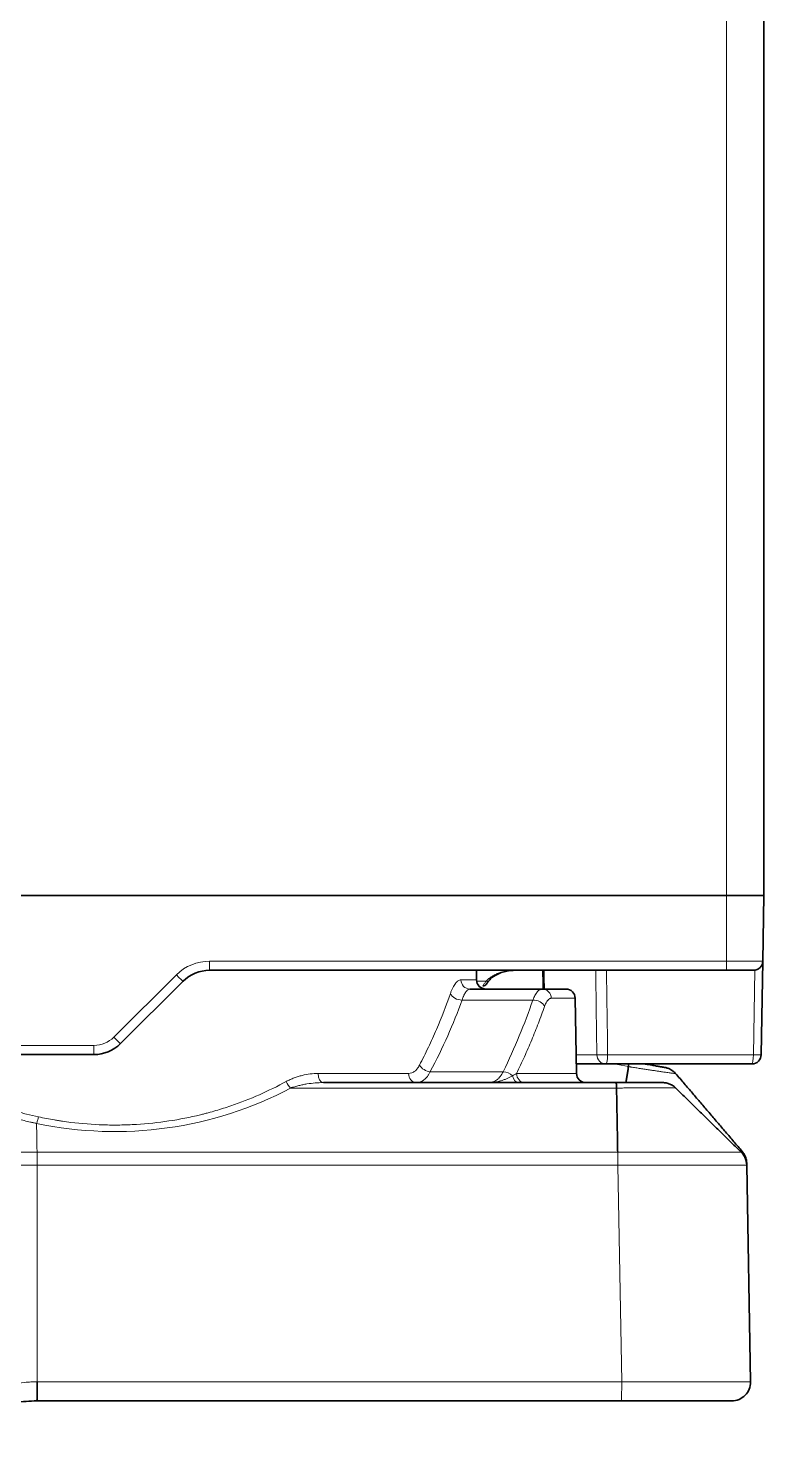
# Model space of a CAD drawing. Header units: inches. Extents: x -1096 to 3103, y -191 to 3207.
# Drawn here: x 2995 to 3034.3, y 1234.6 to 1309.5 of the extents above; entities that cross this region are included whole.
import ezdxf

# ---------------------------------------------------------------- set-up
doc = ezdxf.new("R2010")
doc.units = ezdxf.units.IN

msp = doc.modelspace()

# ---------------------------------------------------------------- linework, layer by layer
at = {"lineweight": 13}
for p, q in [((3032.306, 1895.141), (3032.306, 1263.141)), ((3032.306, 1259.632), (3032.306, 1263.141)), ((3004.711, 1259.141), (3004.711, 1259.632)), ((3004.711, 1259.632), (3032.306, 1259.632)), ((3032.306, 1259.141), (3032.306, 1259.632)), ((3034.245, 1259.632), (3032.306, 1259.632)), ((2999.599, 1255.571), (3002.938, 1258.9)), ((3033.744, 1254.632), (3033.823, 1259.147)), ((3018.127, 1258.632), (3018.96, 1258.632)), ((3019.472, 1258.555), (3018.968, 1258.555)), ((3021.968, 1257.555), (3018.186, 1257.555)), ((3024.227, 1257.649), (3022.951, 1257.649)), ((2994.56, 1255.132), (2998.535, 1255.132)), ((2998.535, 1254.641), (2998.535, 1255.132)), ((3024.28, 1254.632), (3025.384, 1254.632)), ((3025.961, 1254.632), (3033.744, 1254.632)), ((3010.499, 1253.632), (3015.335, 1253.632)), ((3016.492, 1253.726), (3020.385, 1253.726)), ((3021.097, 1253.632), (3024.298, 1253.632)), ((3027.074, 1254.002), (3026.289, 1254.141)), ((3026.436, 1252.854), (3009.035, 1252.854)), ((2995.497, 1249.428), (3026.497, 1249.428)), ((3033.127, 1249.471), (3033.145, 1249.467)), ((3026.51, 1248.732), (2995.502, 1248.732)), ((2995.502, 1248.732), (2995.505, 1237.158)), ((3026.712, 1237.158), (3026.51, 1248.732)), ((2995.523, 1237.158), (3026.712, 1237.158))]:
    msp.add_line(p, q, dxfattribs=at)
at = {"lineweight": 35}
for p, q in [((3034.306, 1895.141), (3034.306, 1263.141)), ((2956.306, 1263.141), (3032.306, 1263.141)), ((2956.306, 1263.141), (3032.306, 1263.141)), ((3032.306, 1263.141), (3034.306, 1263.141)), ((3034.306, 1263.141), (3032.306, 1263.141)), ((3034.306, 1263.141), (3034.245, 1259.632)), ((3034.245, 1259.632), (3034.158, 1254.632)), ((3032.306, 1259.141), (3004.711, 1259.141)), ((3018.96, 1258.632), (3018.951, 1259.141)), ((3033.745, 1259.141), (3032.306, 1259.141)), ((2999.952, 1255.226), (3003.291, 1258.554)), ((3003.291, 1258.554), (3003.291, 1258.555)), ((3018.606, 1258.141), (3022.477, 1258.141)), ((3023.727, 1258.141), (3022.477, 1258.141)), ((3024.298, 1253.632), (3024.227, 1257.649)), ((2998.535, 1254.641), (2994.56, 1254.641)), ((3025.874, 1254.141), (3024.289, 1254.141)), ((3033.658, 1254.141), (3025.874, 1254.141)), ((3010.783, 1253.141), (3026.41, 1253.141)), ((3033.385, 1248.835), (3033.386, 1248.732)), ((3033.386, 1248.732), (3033.588, 1237.158)), ((3026.694, 1236.141), (2995.506, 1236.141)), ((3032.588, 1236.141), (3026.694, 1236.141))]:
    msp.add_line(p, q, dxfattribs=at)
for centre, radius, start, end in [((3033.745, 1259.641), 0.5, 270, 359), ((3019.46, 1258.641), 0.5, 181, 270), ((3023.727, 1257.641), 0.5, 1, 90), ((3033.658, 1254.641), 0.5, 270, 359), ((3024.797, 1253.641), 0.5, 181, 270), ((3032.588, 1237.141), 1, 270, 1)]:
    msp.add_arc(centre, radius, start, end, dxfattribs=at)
at = {"lineweight": 13}
for centre, major_axis, ratio, start_param, end_param in [((3004.708, 1257.132), (2.431, 0.607), 0.997574, 1.325585, 2.110983), ((3002.938, 1258.908), (0.353, -0.354), 0.012321, 4.72475, 6.283167), ((3018.606, 1258.641), (0, 0.5), 0.957601, 1.58825, 3.141593), ((3019.239, 1258.908), (0.386, -0.317), 0.426632, 5.654835, 6.291188), ((3022.477, 1257.641), (0, -0.5), 0.948784, 1.58825, 3.141593), ((2999.307, 1255.642), (17.151, 17.156), 0.621798, 5.173606, 5.363415), ((3018.029, 1257.908), (-0.471, 0.168), 0.662439, 0.51889, 2.132071), ((2998.961, 1254.86), (20.781, 20.787), 0.621798, 5.222234, 5.378889), ((3022.124, 1257.201), (-0.473, 0.162), 0.666784, 3.641248, 5.26536), ((2998.537, 1256.632), (1.459, 0.364), 0.997574, 4.467178, 5.252576), ((2999.599, 1255.58), (0.353, -0.354), 0.012321, 4.72475, 6.283167), ((3025.874, 1254.641), (0, 0.5), 0.980794, 1.58825, 3.141593), ((3025.874, 1254.641), (-0.5, -0.007), 0.02015, 0.196315, 1.745041), ((3025.874, 1254.641), (0, 0.5), 0.173648, 3.141593, 4.694936), ((3033.658, 1254.641), (0, -0.5), 0.173648, 0, 1.553343), ((3033.658, 1254.641), (0.5, -0.009), 0.014643, 4.887177, 6.283185), ((3010.783, 1253.641), (0, 0.5), 0.566995, 1.58825, 3.141593), ((3015.741, 1253.641), (0, 0.5), 0.811936, 1.58825, 3.141593), ((3016.336, 1254.08), (-0.442, 0.233), 0.603039, 0.74349, 2.222577), ((3020.541, 1253.373), (0.45, -0.218), 0.619356, 1.05134, 2.201241), ((3021.533, 1253.641), (0, -0.5), 0.871925, 4.729842, 6.283185), ((2999.306, 1270.13), (-18.476, 7.699), 0.975717, 1.763383, 2.466536), ((3009.041, 1253.21), (-0.235, 0.441), 0.442479, 1.358859, 2.24458), ((3021.222, 1253.641), (0, 0.5), 0.706837, 1.841871, 3.141593), ((2995.506, 1237.141), (0, 1), 0.017452, 3.141593, 4.729842), ((3026.694, 1237.141), (0, 1), 0.017452, 3.141593, 4.729842), ((3026.588, 1237.141), (7.001, 0.017), 0.002449, 0.000037, 1.55308)]:
    msp.add_ellipse(centre, major_axis=major_axis, ratio=ratio, start_param=start_param, end_param=end_param, dxfattribs=at)
at = {"lineweight": 35}
for centre, major_axis, ratio, start_param, end_param in [((3004.708, 1257.141), (1.963, 0.416), 0.996491, 1.361308, 2.146707), ((3019.057, 1258.658), (0.423, -0.267), 0.548283, 5.594271, 6.299976), ((2998.537, 1256.641), (1.89, 0.662), 0.998627, 4.375127, 5.160526), ((2995.488, 1237.141), (-0.002, 1), 0.017491, 3.141593, 4.729803)]:
    msp.add_ellipse(centre, major_axis=major_axis, ratio=ratio, start_param=start_param, end_param=end_param, dxfattribs=at)
at = {"lineweight": 13}
for points, knots in [([(3019.472, 1258.555), (3019.517, 1258.607), (3019.566, 1258.654), (3019.672, 1258.742), (3019.728, 1258.782), (3019.817, 1258.838), (3019.847, 1258.855), (3019.91, 1258.889), (3019.941, 1258.905), (3020.036, 1258.95), (3020.101, 1258.977), (3020.234, 1259.024), (3020.301, 1259.044), (3020.438, 1259.079), (3020.507, 1259.094), (3020.648, 1259.117), (3020.718, 1259.126), (3020.825, 1259.135), (3020.878, 1259.138), (3020.931, 1259.14), (3020.967, 1259.14), (3020.984, 1259.141), (3021.002, 1259.141)], [0, 0, 0, 0, 0.125, 0.125, 0.25, 0.25, 0.3125, 0.3125, 0.375, 0.375, 0.5, 0.5, 0.625, 0.625, 0.75, 0.75, 0.875, 0.875, 0.9375, 0.96875, 0.96875, 1, 1, 1, 1]), ([(3022.564, 1259.141), (3022.572, 1258.807), (3022.58, 1258.474), (3022.587, 1258.141), (3022.587, 1258.141), (3022.587, 1258.141)], [0, 0, 0, 0, 0.999667, 0.999667, 1, 1, 1, 1]), ([(3025.384, 1254.632), (3025.382, 1254.801), (3025.379, 1254.971), (3025.358, 1256.474), (3025.34, 1257.807), (3025.321, 1259.141)], [0, 0, 0, 0, 0.112767, 0.112767, 1, 1, 1, 1]), ([(3025.899, 1259.141), (3025.91, 1258.31), (3025.922, 1257.48), (3025.943, 1255.977), (3025.952, 1255.304), (3025.961, 1254.632)], [0, 0, 0, 0, 0.552574, 0.552574, 1, 1, 1, 1]), ([(3017.565, 1257.9), (3017.585, 1257.958), (3017.606, 1258.013), (3017.639, 1258.091), (3017.65, 1258.117), (3017.673, 1258.165), (3017.684, 1258.189), (3017.718, 1258.257), (3017.765, 1258.34), (3017.813, 1258.41), (3017.849, 1258.457), (3017.861, 1258.472), (3017.88, 1258.493), (3017.886, 1258.5), (3017.898, 1258.513), (3017.929, 1258.544), (3017.984, 1258.588), (3018.056, 1258.624), (3018.103, 1258.632), (3018.127, 1258.632)], [0, 0, 0, 0, 0.125, 0.125, 0.1875, 0.1875, 0.25, 0.25, 0.375, 0.5, 0.5, 0.5625, 0.5625, 0.59375, 0.59375, 0.625, 0.75, 0.875, 1, 1, 1, 1]), ([(3018.606, 1258.141), (3018.572, 1258.141), (3018.538, 1258.128), (3018.485, 1258.09), (3018.467, 1258.075), (3018.44, 1258.046), (3018.431, 1258.036), (3018.412, 1258.014), (3018.403, 1258.002), (3018.357, 1257.94), (3018.321, 1257.879), (3018.278, 1257.788), (3018.269, 1257.769), (3018.252, 1257.73), (3018.243, 1257.709), (3018.218, 1257.646), (3018.201, 1257.602), (3018.186, 1257.555)], [0, 0, 0, 0, 0.25, 0.25, 0.375, 0.375, 0.4375, 0.4375, 0.5, 0.5, 0.75, 0.75, 0.8125, 0.8125, 0.875, 0.875, 1, 1, 1, 1]), ([(3019.29, 1258.304), (3019.317, 1258.346), (3019.345, 1258.388), (3019.406, 1258.472), (3019.438, 1258.513), (3019.472, 1258.555)], [0, 0, 0, 0, 0.5, 0.5, 1, 1, 1, 1]), ([(3021.968, 1257.555), (3022.002, 1257.648), (3022.039, 1257.731), (3022.099, 1257.84), (3022.119, 1257.873), (3022.151, 1257.92), (3022.161, 1257.934), (3022.183, 1257.963), (3022.194, 1257.976), (3022.248, 1258.039), (3022.293, 1258.076), (3022.35, 1258.108), (3022.361, 1258.114), (3022.384, 1258.124), (3022.396, 1258.128), (3022.431, 1258.137), (3022.454, 1258.141), (3022.477, 1258.141)], [0, 0, 0, 0, 0.25, 0.25, 0.375, 0.375, 0.4375, 0.4375, 0.5, 0.5, 0.75, 0.75, 0.8125, 0.8125, 0.875, 0.875, 1, 1, 1, 1]), ([(3015.915, 1254.071), (3015.997, 1254.231), (3016.077, 1254.39), (3016.235, 1254.709), (3016.312, 1254.869), (3016.538, 1255.348), (3016.682, 1255.667), (3017.095, 1256.624), (3017.343, 1257.262), (3017.565, 1257.9)], [0, 0, 0, 0, 0.125, 0.125, 0.25, 0.25, 0.5, 0.5, 1, 1, 1, 1]), ([(3022.951, 1257.649), (3022.935, 1257.649), (3022.919, 1257.647), (3022.895, 1257.64), (3022.887, 1257.637), (3022.871, 1257.629), (3022.863, 1257.625), (3022.823, 1257.602), (3022.791, 1257.573), (3022.753, 1257.527), (3022.745, 1257.517), (3022.73, 1257.496), (3022.722, 1257.485), (3022.7, 1257.45), (3022.685, 1257.425), (3022.643, 1257.343), (3022.616, 1257.281), (3022.591, 1257.21)], [0, 0, 0, 0, 0.125, 0.125, 0.1875, 0.1875, 0.25, 0.25, 0.5, 0.5, 0.5625, 0.5625, 0.625, 0.625, 0.75, 0.75, 1, 1, 1, 1]), ([(3022.591, 1257.21), (3022.539, 1257.061), (3022.486, 1256.912), (3022.376, 1256.614), (3022.32, 1256.465), (3022.149, 1256.018), (3021.909, 1255.422), (3021.65, 1254.825), (3021.381, 1254.229), (3021.241, 1253.93), (3021.097, 1253.632)], [0, 0, 0, 0, 0.125, 0.125, 0.25, 0.25, 0.5, 0.75, 0.75, 1, 1, 1, 1]), ([(3008.801, 1253.202), (3008.869, 1253.239), (3008.938, 1253.273), (3009.077, 1253.336), (3009.147, 1253.365), (3009.254, 1253.405), (3009.289, 1253.418), (3009.36, 1253.443), (3009.396, 1253.454), (3009.503, 1253.487), (3009.574, 1253.507), (3009.787, 1253.56), (3009.93, 1253.586), (3010.215, 1253.622), (3010.357, 1253.632), (3010.499, 1253.632)], [0, 0, 0, 0, 0.125, 0.125, 0.25, 0.25, 0.3125, 0.3125, 0.375, 0.375, 0.5, 0.5, 0.75, 0.75, 1, 1, 1, 1]), ([(3015.335, 1253.632), (3015.392, 1253.632), (3015.447, 1253.642), (3015.528, 1253.67), (3015.554, 1253.682), (3015.593, 1253.703), (3015.606, 1253.711), (3015.632, 1253.728), (3015.645, 1253.737), (3015.707, 1253.784), (3015.753, 1253.83), (3015.807, 1253.898), (3015.817, 1253.912), (3015.838, 1253.941), (3015.848, 1253.956), (3015.878, 1254.003), (3015.897, 1254.036), (3015.915, 1254.071)], [0, 0, 0, 0, 0.25, 0.25, 0.375, 0.375, 0.4375, 0.4375, 0.5, 0.5, 0.75, 0.75, 0.8125, 0.8125, 0.875, 0.875, 1, 1, 1, 1]), ([(3016.492, 1253.726), (3016.468, 1253.68), (3016.444, 1253.635), (3016.404, 1253.572), (3016.391, 1253.552), (3016.364, 1253.513), (3016.35, 1253.494), (3016.279, 1253.404), (3016.219, 1253.342), (3016.139, 1253.28), (3016.123, 1253.268), (3016.09, 1253.246), (3016.073, 1253.235), (3016.022, 1253.207), (3015.988, 1253.191), (3015.885, 1253.153), (3015.814, 1253.141), (3015.741, 1253.141)], [0, 0, 0, 0, 0.125, 0.125, 0.1875, 0.1875, 0.25, 0.25, 0.5, 0.5, 0.5625, 0.5625, 0.625, 0.625, 0.75, 0.75, 1, 1, 1, 1]), ([(3019.611, 1253.141), (3019.65, 1253.141), (3019.689, 1253.144), (3019.746, 1253.153), (3019.765, 1253.157), (3019.802, 1253.167), (3019.82, 1253.173), (3019.911, 1253.204), (3019.981, 1253.242), (3020.063, 1253.304), (3020.079, 1253.318), (3020.111, 1253.346), (3020.127, 1253.361), (3020.173, 1253.407), (3020.202, 1253.441), (3020.287, 1253.55), (3020.338, 1253.633), (3020.385, 1253.726)], [0, 0, 0, 0, 0.125, 0.125, 0.1875, 0.1875, 0.25, 0.25, 0.5, 0.5, 0.5625, 0.5625, 0.625, 0.625, 0.75, 0.75, 1, 1, 1, 1]), ([(3021.097, 1253.632), (3021.066, 1253.611), (3021.032, 1253.59), (3020.961, 1253.548), (3020.922, 1253.527), (3020.881, 1253.507)], [0, 0, 0, 0, 0.5, 0.5, 1, 1, 1, 1]), ([(3029.603, 1253.615), (3029.602, 1253.615), (3029.602, 1253.615), (3029.602, 1253.615), (3029.602, 1253.615), (3029.601, 1253.615), (3029.599, 1253.615), (3029.595, 1253.616), (3029.589, 1253.617), (3029.574, 1253.62), (3029.561, 1253.622), (3029.536, 1253.625), (3029.527, 1253.627), (3029.507, 1253.63), (3029.497, 1253.631), (3029.462, 1253.636), (3029.435, 1253.64), (3029.397, 1253.645), (3029.389, 1253.646), (3029.373, 1253.648), (3029.364, 1253.65), (3029.339, 1253.653), (3029.321, 1253.656), (3029.266, 1253.663), (3029.225, 1253.669), (3029.138, 1253.682), (3029.091, 1253.688), (3028.991, 1253.703), (3028.938, 1253.71), (3028.852, 1253.723), (3028.823, 1253.727), (3028.763, 1253.736), (3028.732, 1253.741), (3028.639, 1253.754), (3028.509, 1253.774), (3028.369, 1253.795), (3028.261, 1253.811), (3028.224, 1253.817), (3028.15, 1253.828), (3028.112, 1253.834), (3028.034, 1253.846), (3027.995, 1253.852), (3027.916, 1253.864), (3027.796, 1253.882), (3027.591, 1253.914), (3027.421, 1253.941), (3027.292, 1253.961), (3027.227, 1253.971), (3027.15, 1253.983), (3027.111, 1253.989), (3027.092, 1253.992), (3027.083, 1253.993), (3027.078, 1253.994), (3027.075, 1253.995), (3027.072, 1253.995)], [0, 0, 0, 0, 0.001898, 0.001898, 0.003852, 0.007758, 0.015571, 0.031197, 0.062448, 0.062448, 0.124952, 0.124952, 0.156204, 0.156204, 0.187455, 0.187455, 0.249959, 0.249959, 0.265585, 0.265585, 0.281211, 0.281211, 0.312462, 0.312462, 0.374966, 0.374966, 0.437469, 0.437469, 0.499973, 0.499973, 0.531224, 0.531224, 0.562476, 0.562476, 0.624979, 0.687483, 0.687483, 0.718735, 0.718735, 0.749986, 0.749986, 0.781238, 0.781238, 0.81249, 0.874993, 0.937497, 0.937497, 0.968748, 0.984374, 0.992187, 0.996094, 0.998047, 0.998047, 1, 1, 1, 1]), ([(2990.772, 1252.983), (2991.139, 1252.803), (2991.514, 1252.631), (2992.09, 1252.389), (2992.285, 1252.31), (2992.678, 1252.158), (2992.877, 1252.085), (2993.478, 1251.874), (2993.886, 1251.744), (2994.51, 1251.567), (2994.72, 1251.511), (2995.143, 1251.406), (2995.355, 1251.357), (2995.57, 1251.31)], [0, 0, 0, 0, 0.25, 0.25, 0.375, 0.375, 0.5, 0.5, 0.75, 0.75, 0.875, 0.875, 1, 1, 1, 1]), ([(2995.57, 1251.31), (2995.853, 1251.249), (2996.139, 1251.195), (2996.499, 1251.134), (2996.571, 1251.122), (2996.715, 1251.099), (2996.932, 1251.067), (2997.149, 1251.038), (2997.873, 1250.949), (2998.454, 1250.904), (2999.331, 1250.876), (2999.623, 1250.873), (3000.064, 1250.879), (3000.21, 1250.883), (3000.504, 1250.894), (3000.652, 1250.901), (3001.385, 1250.945), (3001.963, 1251.006), (3003.103, 1251.179), (3003.665, 1251.29), (3004.288, 1251.443), (3004.358, 1251.46), (3004.496, 1251.496), (3004.565, 1251.514), (3004.77, 1251.569), (3005.179, 1251.684), (3005.578, 1251.811), (3006.364, 1252.079), (3006.872, 1252.278), (3007.858, 1252.713), (3008.336, 1252.948), (3008.801, 1253.202)], [0, 0, 0, 0, 0.0625, 0.0625, 0.078125, 0.078125, 0.09375, 0.125, 0.125, 0.25, 0.25, 0.3125, 0.3125, 0.34375, 0.34375, 0.375, 0.375, 0.5, 0.5, 0.625, 0.625, 0.640625, 0.640625, 0.65625, 0.65625, 0.6875, 0.75, 0.75, 0.875, 0.875, 1, 1, 1, 1]), ([(3010.783, 1253.141), (3010.637, 1253.141), (3010.345, 1253.128), (3010.053, 1253.093), (3009.834, 1253.058), (3009.761, 1253.045), (3009.614, 1253.016), (3009.541, 1252.999), (3009.396, 1252.964), (3009.323, 1252.945), (3009.178, 1252.902), (3009.106, 1252.879), (3009.035, 1252.854)], [0, 0, 0, 0, 0.25, 0.5, 0.5, 0.625, 0.625, 0.75, 0.75, 0.875, 0.875, 1, 1, 1, 1]), ([(3019.611, 1253.141), (3019.669, 1253.141), (3019.727, 1253.143), (3019.841, 1253.152), (3019.897, 1253.159), (3020.009, 1253.177), (3020.065, 1253.188), (3020.175, 1253.214), (3020.229, 1253.229), (3020.337, 1253.262), (3020.39, 1253.281), (3020.494, 1253.32), (3020.546, 1253.341), (3020.646, 1253.386), (3020.695, 1253.409), (3020.791, 1253.457), (3020.837, 1253.482), (3020.881, 1253.507)], [0, 0, 0, 0, 0.125, 0.125, 0.25, 0.25, 0.375, 0.375, 0.5, 0.5, 0.625, 0.625, 0.75, 0.75, 0.875, 0.875, 1, 1, 1, 1]), ([(3029.601, 1252.854), (3029.601, 1252.854), (3029.601, 1252.854), (3029.601, 1252.854), (3029.601, 1252.854), (3029.6, 1252.854), (3029.599, 1252.854), (3029.598, 1252.854), (3029.596, 1252.854), (3029.592, 1252.854), (3029.59, 1252.854), (3029.585, 1252.854), (3029.572, 1252.854), (3029.551, 1252.855), (3029.508, 1252.855), (3029.482, 1252.855), (3029.435, 1252.855), (3029.418, 1252.855), (3029.391, 1252.855), (3029.382, 1252.856), (3029.363, 1252.856), (3029.353, 1252.856), (3029.303, 1252.856), (3029.213, 1252.856), (3029.054, 1252.856), (3028.931, 1252.856), (3028.849, 1252.856), (3028.832, 1252.856), (3028.798, 1252.856), (3028.781, 1252.856), (3028.729, 1252.856), (3028.694, 1252.856), (3028.585, 1252.856), (3028.509, 1252.856), (3028.351, 1252.856), (3028.269, 1252.856), (3028.141, 1252.856), (3028.098, 1252.856), (3028.032, 1252.856), (3028.009, 1252.856), (3027.965, 1252.856), (3027.942, 1252.856), (3027.829, 1252.856), (3027.736, 1252.856), (3027.548, 1252.856), (3027.452, 1252.855), (3027.256, 1252.855), (3027.157, 1252.855), (3027.03, 1252.855), (3027.005, 1252.855), (3026.954, 1252.855), (3026.928, 1252.855), (3026.851, 1252.855), (3026.8, 1252.854), (3026.696, 1252.854), (3026.645, 1252.854), (3026.567, 1252.854), (3026.528, 1252.854), (3026.482, 1252.854), (3026.459, 1252.854), (3026.45, 1252.854), (3026.443, 1252.854), (3026.44, 1252.854), (3026.436, 1252.854)], [0, 0, 0, 0, 0.001953, 0.001953, 0.003906, 0.007813, 0.015625, 0.015625, 0.03125, 0.03125, 0.046875, 0.046875, 0.0625, 0.125, 0.125, 0.1875, 0.1875, 0.21875, 0.21875, 0.234375, 0.234375, 0.25, 0.25, 0.3125, 0.375, 0.4375, 0.4375, 0.453125, 0.453125, 0.46875, 0.46875, 0.5, 0.5, 0.5625, 0.5625, 0.625, 0.625, 0.65625, 0.65625, 0.671875, 0.671875, 0.6875, 0.6875, 0.75, 0.75, 0.8125, 0.8125, 0.875, 0.875, 0.890625, 0.890625, 0.90625, 0.90625, 0.9375, 0.9375, 0.96875, 0.96875, 0.984375, 0.992188, 0.996094, 0.998047, 0.998047, 1, 1, 1, 1]), ([(2995.469, 1250.963), (2995.415, 1250.974), (2995.36, 1250.986), (2995.25, 1251.01), (2995.087, 1251.046), (2994.924, 1251.084), (2994.6, 1251.163), (2994.385, 1251.219), (2993.746, 1251.395), (2993.328, 1251.525), (2992.713, 1251.736), (2992.509, 1251.81), (2992.107, 1251.962), (2991.708, 1252.119), (2991.319, 1252.285), (2991.03, 1252.414), (2990.887, 1252.479), (2990.745, 1252.546), (2990.65, 1252.59), (2990.603, 1252.613), (2990.556, 1252.635)], [0, 0, 0, 0, 0.03125, 0.03125, 0.0625, 0.125, 0.125, 0.25, 0.25, 0.5, 0.5, 0.625, 0.625, 0.75, 0.875, 0.875, 0.9375, 0.96875, 0.96875, 1, 1, 1, 1]), ([(2995.469, 1250.963), (2995.478, 1250.985), (2995.488, 1251.01), (2995.506, 1251.063), (2995.515, 1251.091), (2995.532, 1251.151), (2995.54, 1251.182), (2995.556, 1251.245), (2995.563, 1251.278), (2995.57, 1251.31)], [0, 0, 0, 0, 0.25, 0.25, 0.5, 0.5, 0.75, 0.75, 1, 1, 1, 1]), ([(2990.556, 1249.428), (2990.968, 1249.428), (2991.379, 1249.428), (2992.203, 1249.429), (2992.615, 1249.429), (2993.438, 1249.429), (2993.85, 1249.429), (2994.673, 1249.428), (2995.085, 1249.428), (2995.497, 1249.428)], [0, 0, 0, 0, 0.25, 0.25, 0.5, 0.5, 0.75, 0.75, 1, 1, 1, 1]), ([(2995.497, 1249.428), (2995.497, 1249.383), (2995.498, 1249.333), (2995.499, 1249.226), (2995.5, 1249.169), (2995.501, 1249.05), (2995.501, 1248.988), (2995.502, 1248.861), (2995.502, 1248.797), (2995.502, 1248.732)], [0, 0, 0, 0, 0.25, 0.25, 0.5, 0.5, 0.75, 0.75, 1, 1, 1, 1]), ([(3026.497, 1249.428), (3026.525, 1249.428), (3026.552, 1249.428), (3026.607, 1249.428), (3026.688, 1249.428), (3026.77, 1249.428), (3026.934, 1249.428), (3027.043, 1249.428), (3027.205, 1249.427), (3027.26, 1249.427), (3027.368, 1249.427), (3027.421, 1249.427), (3027.529, 1249.428), (3027.582, 1249.428), (3027.688, 1249.427), (3027.742, 1249.427), (3027.847, 1249.427), (3027.9, 1249.427), (3028.005, 1249.427), (3028.057, 1249.427), (3028.213, 1249.427), (3028.317, 1249.427), (3028.625, 1249.427), (3028.828, 1249.427), (3029.127, 1249.426), (3029.226, 1249.426), (3029.373, 1249.426), (3029.422, 1249.426), (3029.519, 1249.425), (3029.567, 1249.425), (3029.805, 1249.424), (3029.989, 1249.424), (3030.345, 1249.423), (3030.517, 1249.424), (3030.848, 1249.425), (3031.008, 1249.426), (3031.238, 1249.426), (3031.313, 1249.426), (3031.422, 1249.426), (3031.458, 1249.426), (3031.529, 1249.426), (3031.563, 1249.426), (3031.734, 1249.426), (3031.989, 1249.426), (3032.209, 1249.426), (3032.411, 1249.426), (3032.503, 1249.426), (3032.607, 1249.427), (3032.627, 1249.427), (3032.666, 1249.427), (3032.722, 1249.427), (3032.773, 1249.427), (3032.866, 1249.427), (3032.918, 1249.427), (3032.981, 1249.427), (3033, 1249.427), (3033.024, 1249.427), (3033.031, 1249.427), (3033.044, 1249.427), (3033.05, 1249.427), (3033.061, 1249.428), (3033.065, 1249.428), (3033.073, 1249.428), (3033.077, 1249.428), (3033.081, 1249.428), (3033.082, 1249.428), (3033.084, 1249.428), (3033.085, 1249.428), (3033.086, 1249.428), (3033.087, 1249.428), (3033.087, 1249.428), (3033.087, 1249.428), (3033.087, 1249.428)], [0, 0, 0, 0, 0.007814, 0.007814, 0.015628, 0.031255, 0.031255, 0.062511, 0.062511, 0.078138, 0.078138, 0.093766, 0.093766, 0.109394, 0.109394, 0.125021, 0.125021, 0.140649, 0.140649, 0.156276, 0.156276, 0.187532, 0.187532, 0.250042, 0.250042, 0.281298, 0.281298, 0.296925, 0.296925, 0.312553, 0.312553, 0.375064, 0.375064, 0.437574, 0.437574, 0.500085, 0.500085, 0.53134, 0.53134, 0.546968, 0.546968, 0.562595, 0.562595, 0.625106, 0.687616, 0.687616, 0.750127, 0.750127, 0.765755, 0.765755, 0.781382, 0.812638, 0.812638, 0.875148, 0.875148, 0.906403, 0.906403, 0.922031, 0.922031, 0.937659, 0.937659, 0.953286, 0.953286, 0.968914, 0.968914, 0.976728, 0.976728, 0.984542, 0.984542, 0.992356, 0.992356, 1, 1, 1, 1]), ([(3026.501, 1249.428), (3026.502, 1249.383), (3026.503, 1249.333), (3026.504, 1249.226), (3026.504, 1249.169), (3026.505, 1249.05), (3026.505, 1248.988), (3026.505, 1248.861), (3026.505, 1248.797), (3026.505, 1248.732)], [0, 0, 0, 0, 0.25, 0.25, 0.5, 0.5, 0.75, 0.75, 1, 1, 1, 1]), ([(2995.502, 1248.732), (2995.09, 1248.732), (2994.678, 1248.732), (2993.853, 1248.733), (2993.441, 1248.733), (2992.617, 1248.733), (2992.205, 1248.733), (2991.38, 1248.733), (2990.968, 1248.732), (2990.556, 1248.732)], [0, 0, 0, 0, 0.25, 0.25, 0.5, 0.5, 0.75, 0.75, 1, 1, 1, 1]), ([(3033.386, 1248.732), (3033.386, 1248.732), (3033.386, 1248.733), (3033.384, 1248.733), (3033.383, 1248.733), (3033.381, 1248.733), (3033.379, 1248.732), (3033.372, 1248.733), (3033.364, 1248.733), (3033.347, 1248.733), (3033.341, 1248.733), (3033.327, 1248.733), (3033.304, 1248.733), (3033.275, 1248.733), (3033.21, 1248.733), (3033.155, 1248.734), (3033.058, 1248.734), (3033.022, 1248.734), (3032.966, 1248.734), (3032.946, 1248.734), (3032.905, 1248.734), (3032.884, 1248.734), (3032.776, 1248.734), (3032.68, 1248.734), (3032.469, 1248.735), (3032.24, 1248.735), (3031.974, 1248.735), (3031.795, 1248.735), (3031.759, 1248.735), (3031.686, 1248.735), (3031.648, 1248.735), (3031.534, 1248.735), (3031.456, 1248.735), (3031.216, 1248.735), (3031.05, 1248.734), (3030.703, 1248.733), (3030.524, 1248.732), (3030.152, 1248.732), (3029.96, 1248.732), (3029.712, 1248.733), (3029.662, 1248.733), (3029.561, 1248.734), (3029.51, 1248.734), (3029.356, 1248.734), (3029.253, 1248.734), (3028.941, 1248.734), (3028.73, 1248.734), (3028.408, 1248.734), (3028.3, 1248.733), (3028.137, 1248.733), (3028.082, 1248.733), (3027.973, 1248.733), (3027.918, 1248.733), (3027.808, 1248.733), (3027.752, 1248.733), (3027.641, 1248.733), (3027.586, 1248.733), (3027.474, 1248.733), (3027.418, 1248.733), (3027.305, 1248.733), (3027.248, 1248.733), (3027.078, 1248.733), (3026.965, 1248.733), (3026.738, 1248.732), (3026.624, 1248.732), (3026.51, 1248.732)], [0, 0, 0, 0, 0.015046, 0.015046, 0.022864, 0.022864, 0.030681, 0.030681, 0.061949, 0.061949, 0.077583, 0.077583, 0.093217, 0.124486, 0.124486, 0.187022, 0.187022, 0.218291, 0.218291, 0.233925, 0.233925, 0.249559, 0.249559, 0.312096, 0.312096, 0.374633, 0.437169, 0.437169, 0.452804, 0.452804, 0.468438, 0.468438, 0.499706, 0.499706, 0.562243, 0.562243, 0.62478, 0.62478, 0.687316, 0.687316, 0.702951, 0.702951, 0.718585, 0.718585, 0.749853, 0.749853, 0.81239, 0.81239, 0.843658, 0.843658, 0.859292, 0.859292, 0.874927, 0.874927, 0.890561, 0.890561, 0.906195, 0.906195, 0.921829, 0.921829, 0.937463, 0.937463, 0.968732, 0.968732, 1, 1, 1, 1]), ([(2990.556, 1235.443), (2990.6, 1235.477), (2990.644, 1235.511), (2990.733, 1235.578), (2990.868, 1235.677), (2991.006, 1235.771), (2991.192, 1235.894), (2991.286, 1235.953), (2991.477, 1236.068), (2991.573, 1236.123), (2991.866, 1236.282), (2992.065, 1236.38), (2992.371, 1236.515), (2992.474, 1236.558), (2992.681, 1236.64), (2992.785, 1236.678), (2993.1, 1236.788), (2993.313, 1236.852), (2993.637, 1236.935), (2993.746, 1236.96), (2993.963, 1237.006), (2994.072, 1237.027), (2994.4, 1237.082), (2994.619, 1237.11), (2994.95, 1237.138), (2995.116, 1237.149), (2995.283, 1237.155), (2995.394, 1237.157), (2995.45, 1237.158), (2995.505, 1237.158)], [0, 0, 0, 0, 0.03125, 0.03125, 0.0625, 0.125, 0.125, 0.1875, 0.1875, 0.25, 0.25, 0.375, 0.375, 0.4375, 0.4375, 0.5, 0.5, 0.625, 0.625, 0.6875, 0.6875, 0.75, 0.75, 0.875, 0.875, 0.9375, 0.96875, 0.96875, 1, 1, 1, 1])]:
    msp.add_open_spline(points, degree=3, knots=knots, dxfattribs=at)
at = {"lineweight": 35}
for points, knots in [([(3019.633, 1258.588), (3019.656, 1258.621), (3019.763, 1258.753), (3020.107, 1258.975), (3020.564, 1259.116), (3020.888, 1259.141), (3021.002, 1259.141)], [0, 0, 0, 0, 0.086731, 0.369506, 0.781487, 1, 1, 1, 1]), ([(3027.073, 1253.999), (3027.076, 1254.045), (3027.077, 1254.1), (3027.077, 1254.145), (3027.076, 1254.155)], [0, 0, 0, 0, 0.764088, 1, 1, 1, 1]), ([(3027.953, 1254.137), (3027.967, 1254.135), (3028.038, 1254.122), (3028.16, 1254.101), (3028.262, 1254.083), (3028.335, 1254.07), (3028.359, 1254.066), (3028.406, 1254.058), (3028.429, 1254.053), (3028.54, 1254.034), (3028.618, 1254.02), (3028.721, 1254.002), (3028.752, 1253.996), (3028.796, 1253.989), (3028.81, 1253.986), (3028.837, 1253.982), (3028.849, 1253.979), (3028.885, 1253.973), (3028.906, 1253.969), (3028.934, 1253.964), (3028.942, 1253.963), (3028.958, 1253.96), (3028.965, 1253.959), (3028.984, 1253.956), (3028.995, 1253.954), (3029.009, 1253.951), (3029.014, 1253.95), (3029.016, 1253.95)], [0, 0, 0, 0, 0.021679, 0.110617, 0.199555, 0.199555, 0.244024, 0.244024, 0.288494, 0.288494, 0.46637, 0.46637, 0.555309, 0.555309, 0.599778, 0.599778, 0.644247, 0.644247, 0.733185, 0.733185, 0.777654, 0.777654, 0.822123, 0.822123, 0.911062, 0.911062, 1, 1, 1, 1]), ([(3029.603, 1253.615), (3029.565, 1253.658), (3029.524, 1253.699), (3029.436, 1253.772), (3029.388, 1253.805), (3029.289, 1253.862), (3029.236, 1253.886), (3029.128, 1253.925), (3029.072, 1253.94), (3029.016, 1253.95)], [0, 0, 0, 0, 0.25, 0.25, 0.5, 0.5, 0.75, 0.75, 1, 1, 1, 1]), ([(3026.41, 1253.141), (3026.451, 1253.141), (3026.492, 1253.141), (3026.574, 1253.141), (3026.615, 1253.141), (3026.696, 1253.141), (3026.737, 1253.141), (3026.797, 1253.141), (3026.818, 1253.141), (3026.858, 1253.141), (3026.878, 1253.141), (3026.977, 1253.141), (3027.056, 1253.141), (3027.21, 1253.141), (3027.285, 1253.141), (3027.434, 1253.141), (3027.507, 1253.141), (3027.614, 1253.141), (3027.649, 1253.141), (3027.718, 1253.141), (3027.753, 1253.141), (3027.853, 1253.141), (3027.918, 1253.141), (3028.042, 1253.141), (3028.102, 1253.141), (3028.188, 1253.141), (3028.216, 1253.141), (3028.257, 1253.141), (3028.27, 1253.141), (3028.297, 1253.141), (3028.31, 1253.141), (3028.375, 1253.141), (3028.423, 1253.141), (3028.558, 1253.141), (3028.635, 1253.141), (3028.706, 1253.141), (3028.714, 1253.141), (3028.729, 1253.141), (3028.736, 1253.141), (3028.758, 1253.141), (3028.771, 1253.141), (3028.807, 1253.141), (3028.828, 1253.141), (3028.862, 1253.141), (3028.875, 1253.141), (3028.889, 1253.141), (3028.892, 1253.141), (3028.896, 1253.141), (3028.898, 1253.141), (3028.899, 1253.141), (3028.9, 1253.141), (3028.9, 1253.141)], [0, 0, 0, 0, 0.03125, 0.03125, 0.0625, 0.0625, 0.09375, 0.09375, 0.109375, 0.109375, 0.125, 0.125, 0.1875, 0.1875, 0.25, 0.25, 0.3125, 0.3125, 0.34375, 0.34375, 0.375, 0.375, 0.4375, 0.4375, 0.5, 0.5, 0.53125, 0.53125, 0.546875, 0.546875, 0.5625, 0.5625, 0.625, 0.625, 0.75, 0.75, 0.765625, 0.765625, 0.78125, 0.78125, 0.8125, 0.8125, 0.875, 0.875, 0.9375, 0.9375, 0.96875, 0.96875, 0.984375, 0.984375, 1, 1, 1, 1]), ([(3026.41, 1253.141), (3026.413, 1253.141), (3026.415, 1253.134), (3026.42, 1253.109), (3026.422, 1253.091), (3026.427, 1253.042), (3026.429, 1253.011), (3026.433, 1252.94), (3026.435, 1252.899), (3026.436, 1252.854)], [0, 0, 0, 0, 0.25, 0.25, 0.5, 0.5, 0.75, 0.75, 1, 1, 1, 1]), ([(3028.9, 1253.141), (3028.965, 1253.141), (3029.03, 1253.134), (3029.157, 1253.109), (3029.219, 1253.091), (3029.339, 1253.042), (3029.396, 1253.011), (3029.504, 1252.94), (3029.555, 1252.899), (3029.601, 1252.854)], [0, 0, 0, 0, 0.25, 0.25, 0.5, 0.5, 0.75, 0.75, 1, 1, 1, 1]), ([(3033.087, 1249.428), (3033.134, 1249.383), (3033.175, 1249.333), (3033.248, 1249.226), (3033.28, 1249.169), (3033.331, 1249.05), (3033.351, 1248.988), (3033.378, 1248.861), (3033.385, 1248.797), (3033.386, 1248.732)], [0, 0, 0, 0, 0.25, 0.25, 0.5, 0.5, 0.75, 0.75, 1, 1, 1, 1]), ([(3033.145, 1249.467), (3033.182, 1249.423), (3033.216, 1249.376), (3033.274, 1249.277), (3033.299, 1249.225), (3033.34, 1249.118), (3033.356, 1249.062), (3033.378, 1248.949), (3033.384, 1248.892), (3033.385, 1248.835)], [0, 0, 0, 0, 0.25, 0.25, 0.5, 0.5, 0.75, 0.75, 1, 1, 1, 1]), ([(2995.49, 1236.141), (2995.296, 1236.14), (2994.909, 1236.123), (2994.525, 1236.074), (2994.24, 1236.026), (2994.145, 1236.008), (2993.955, 1235.967), (2993.861, 1235.945), (2993.578, 1235.873), (2993.392, 1235.817), (2993.117, 1235.721), (2993.026, 1235.688), (2992.846, 1235.616), (2992.756, 1235.579), (2992.49, 1235.46), (2992.316, 1235.375), (2992.061, 1235.235), (2991.977, 1235.187), (2991.811, 1235.087), (2991.728, 1235.035), (2991.485, 1234.874), (2991.327, 1234.76), (2991.175, 1234.64)], [0, 0, 0, 0, 0.125, 0.25, 0.25, 0.3125, 0.3125, 0.375, 0.375, 0.5, 0.5, 0.5625, 0.5625, 0.625, 0.625, 0.75, 0.75, 0.8125, 0.8125, 0.875, 0.875, 1, 1, 1, 1])]:
    msp.add_open_spline(points, degree=3, knots=knots, dxfattribs=at)
for points, degree in [([(3022.501, 1259.141), (3022.525, 1258.141)], 1), ([(3019.486, 1258.392), (3019.531, 1258.485), (3019.63, 1258.591)], 2), ([(3027.073, 1253.999), (3026.934, 1253.141)], 1), ([(3029.602, 1253.615), (3033.145, 1249.467)], 1), ([(3026.436, 1252.854), (3026.497, 1249.428)], 1), ([(3029.601, 1252.854), (3033.087, 1249.428)], 1)]:
    msp.add_open_spline(points, degree=degree, dxfattribs=at)
at = {"lineweight": 13}
msp.add_open_spline([(2995.469, 1250.963), (2995.497, 1249.428)], degree=1, dxfattribs=at)
msp.add_rational_spline([(2995.505, 1237.158), (2995.514, 1237.158), (2995.523, 1237.158)], [0.500000153098, 0.499999846902, 0.500000153098], degree=2, dxfattribs=at)
at = {"lineweight": 35}
msp.add_rational_spline([(2995.506, 1236.141), (2995.498, 1236.141), (2995.49, 1236.141)], [0.500000151907, 0.499999848093, 0.500000151907], degree=2, dxfattribs=at)

doc.saveas('drawing.dxf')
